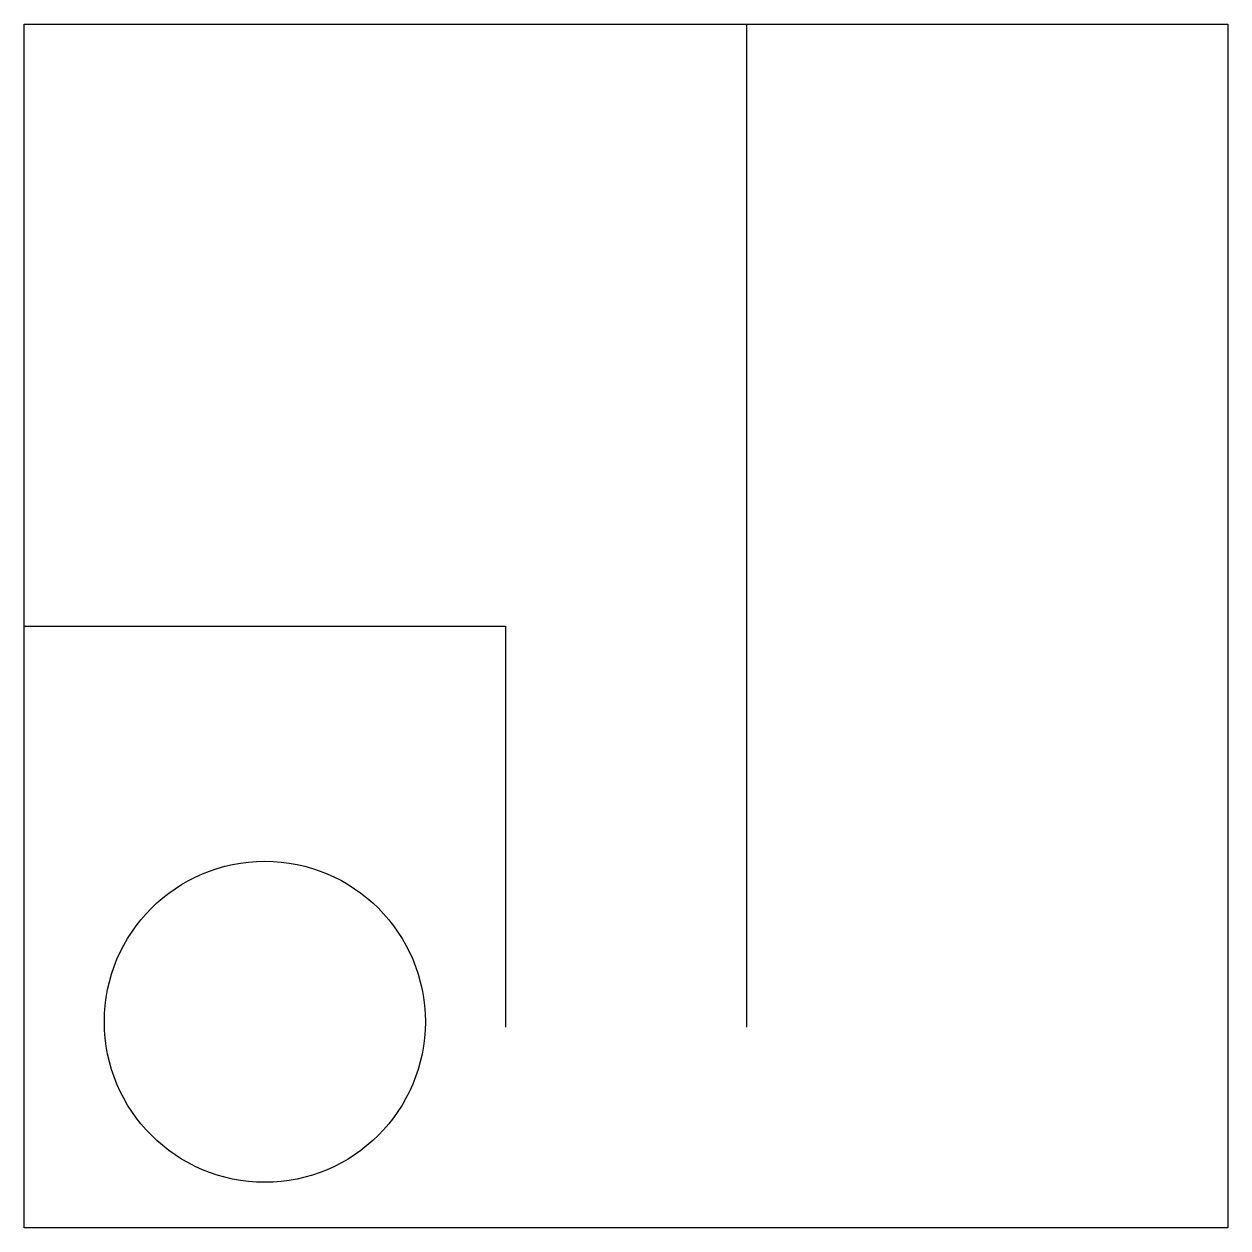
# Model space of a CAD drawing. Header units: millimetres. Extents: x -150 to 150, y -150 to 150.
import ezdxf

# ---------------------------------------------------------------- set-up
doc = ezdxf.new("R2010")
doc.units = ezdxf.units.MM

msp = doc.modelspace()

# ---------------------------------------------------------------- linework, layer by layer
at = {"color": 0, "linetype": 'ByBlock', "lineweight": -2}
for p, q in [((-150, 150), (150, 150)), ((-150, -150), (-150, 150)), ((30, 150), (30, -100)), ((150, 150), (150, -150)), ((-150, 0), (-30, 0)), ((-30, 0), (-30, -100)), ((150, -150), (-150, -150))]:
    msp.add_line(p, q, dxfattribs=at)
msp.add_circle((-90, -98.63), 40, dxfattribs=at)

doc.saveas('drawing.dxf')
